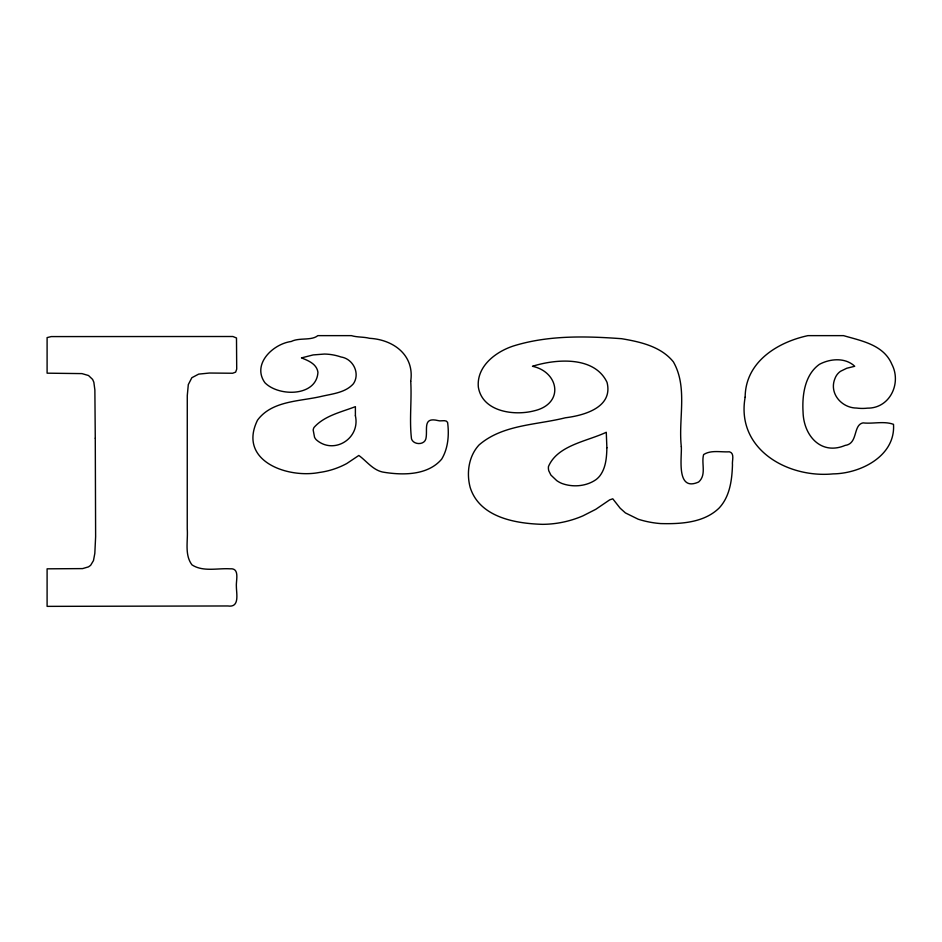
<?xml version="1.0" encoding="UTF-8"?>
<svg xmlns="http://www.w3.org/2000/svg" width="942" height="942" viewBox="0 0 942 942"><rect width="100%" height="100%" fill="white"/><g stroke="black" fill="none" stroke-linecap="round" stroke-linejoin="round"><path stroke-width="1.41" d="M95.272 438.218L95.625 536.681L94.824 553.401L93.47 560.596L90.632 565.318L88.513 566.86L82.59 568.603L47.1 568.827L47.1 606.365L227.846 605.965C239.939 607.849 236.407 593.79 236.383 586.513C235.841 580.602 240.163 567.838 230.036 568.815C217.472 568.05 203.083 572.1 191.98 564.87C184.302 554.673 188.141 540.826 187.246 528.945L187.281 395.558L188.306 384.595L191.85 377.718L198.644 374.127L209.442 373.032L232.674 373.244L235.641 372.125L236.713 369.099L236.489 337.978L232.874 336.506L51.233 336.588L47.1 337.601L47.1 373.173L81.966 373.609L88.513 375.517L92.61 379.414L93.847 382.24L94.871 389.953L95.272 438.218M355.393 415.74C360.55 438.701 333.633 455.139 316.253 439.749A11.704 11.704 0 0 1 314.546 437.276L313.18 429.999A8.16 8.16 0 0 1 314.016 427.468C324.366 415.705 341.251 412.113 355.393 406.65L355.393 415.74M410.724 381.239C411.901 400.362 409.228 419.873 411.501 438.901C413.42 444.918 424.077 445.283 425.831 438.984C428.068 429.799 422.122 416.741 437.912 420.556C440.715 421.71 446.084 419.19 447.591 422.381C449.24 434.686 448.204 448.31 441.668 459.143C428.033 475.215 403.777 475.357 384.501 472.354C373.444 471.012 366.827 461.18 358.831 455.469L346.809 463.511A80.035 80.035 0 0 1 319.256 472.484C287.286 478.666 237.514 460.768 257.519 420.156C271.92 400.644 299.497 401.48 321.022 396.476C332.137 393.838 345.384 392.826 353.415 383.735C360.397 373.432 353.156 358.761 340.98 356.983A53.317 53.317 0 0 0 324.484 354.051L313.156 354.922L301.475 357.901C308.328 360.621 316.677 363.93 317.937 372.22C316.63 396.759 278.714 396.912 264.89 382.699C251.691 364.213 272.956 343.912 291.278 341.475C299.262 337.366 311.425 340.933 317.843 335.635L351.437 335.635C357.218 337.424 363.612 336.753 369.629 338.319C393.356 339.615 414.621 355.075 410.724 381.239M681.313 446.696C681.996 457.282 675.791 492.254 698.634 482.01C706.806 474.792 701.083 463.37 703.627 454.562C711.186 449.723 720.901 452.36 729.414 451.795C735.019 453.279 731.852 460.956 732.476 464.924C731.969 480.067 729.909 496.516 719.099 508.068C703.898 522.857 680.713 524.093 660.648 523.575A98.651 98.651 0 0 1 638.158 519.195L625.394 512.907L620.154 508.197L612.783 498.813L609.721 499.837L595.78 509.316L582.945 515.851A103.738 103.738 0 0 1 542.698 524.341C515.51 523.587 479.655 517.405 470.199 487.52C466.314 473.096 468.633 456.163 479.066 444.942C502.663 424.477 536.422 425.089 565.377 417.777C584.17 415.457 613.313 407.38 607.048 382.393C594.532 355.876 556.145 358.831 532.477 366.285C559.065 371.925 564.717 403.953 533.82 410.912C513.731 416.023 482.257 411.63 478.336 387.044C476.452 366.297 495.716 351.731 513.484 345.961C548.326 335.117 585.618 336.07 621.579 338.696C640.23 341.828 660.931 346.421 673.365 361.846C688.025 387.433 678.181 418.86 681.313 446.696M606.883 447.78C606.66 457.329 605.918 467.703 600.019 475.651A22.526 22.526 0 0 1 596.062 479.584C586.36 486.402 572.96 487.509 561.938 483.47A26.859 26.859 0 0 1 556.722 480.608L550.893 475.062L548.809 470.87A11.127 11.127 0 0 1 548.468 466.537C557.523 445.142 587.29 441.315 606.271 432.272L606.883 447.78M745.157 397.159C735.784 449.263 787.724 478.336 833.081 473.885C860.752 473.555 895.665 455.893 893.499 424.336C883.961 420.827 873.104 424.041 863.037 422.887C852.781 424.936 858.303 443.729 845.115 445.413C820.929 455.622 803.55 435.498 803.055 411.972C802.019 395.263 804.798 374.68 819.41 364.342C830.185 358.561 845.315 357.312 854.735 366.285L846.799 368.24L840.452 371.336A15.06 15.06 0 0 0 834.942 378.59C828.819 393.285 841.642 407.98 856.584 408.051A43.933 43.933 0 0 0 867.5 408.145C889.896 408.369 901.753 383.229 891.886 364.342C883.631 344.748 861.565 340.91 843.526 335.635L807.953 335.635C777.303 342.205 745.346 362.058 745.157 397.159"/></g></svg>
